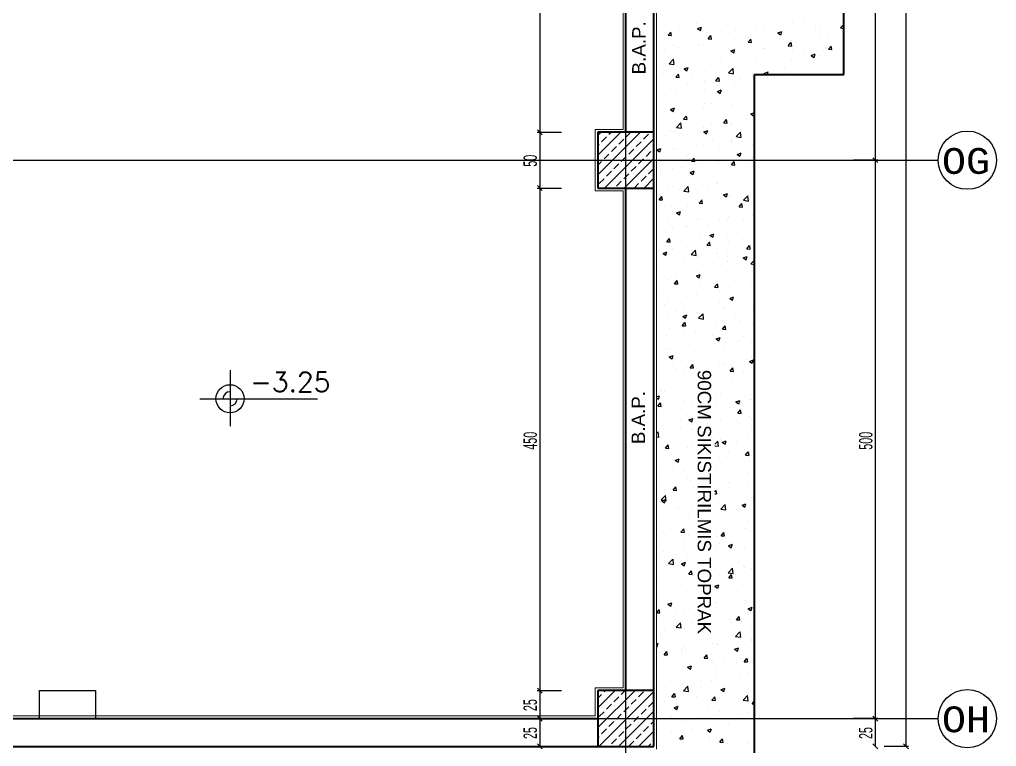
# Model space of a CAD drawing. Header units: inches. Extents: x -7543 to -822, y 102837 to 190349.
# Drawn here: x -836.2626 to -836.1751, y 102836.815 to 102836.8801 of the extents above; entities that cross this region are included whole.
import ezdxf
from ezdxf.enums import TextEntityAlignment as Align

# ---------------------------------------------------------------- set-up
doc = ezdxf.new("R2010")
doc.units = ezdxf.units.IN
doc.header["$MEASUREMENT"] = 0
doc.linetypes.add('DASHDOTX2', pattern=[2, 1, -0.5, 0, -0.5])
doc.layers.get('Defpoints').update_dxf_attribs({"lineweight": 25})
for name, color, linetype, lineweight in [('AKS', 1, 'Continuous', 25), ('ICOL', 55, 'Continuous', 25), ('KOLON', 2, 'Continuous', 40), ('SIVA', 150, 'Continuous', 15), ('TARAMA', 8, 'Continuous', 25), ('YAZI', 7, 'Continuous', 25)]:
    doc.layers.add(name, color=color, linetype=linetype, lineweight=lineweight)
doc.layers.add('DUVAR', color=7, linetype='Continuous', lineweight=35, true_color=0xfc4642)
doc.styles.add('ISIM', font='monos.ttf', dxfattribs={"width": 1.1, "height": 200})
doc.styles.add('OLCU', font='tromand.shx', dxfattribs={"width": 0.6, "height": 12})
doc.styles.add('TURKCE', font='arial.ttf')
doc.styles.add('ÖLÇÜ', font='simplex.shx')

msp = doc.modelspace()

# ---------------------------------------------------------------- linework, layer by layer
at = {"layer": 'AKS', "linetype": 'DASHDOTX2', "ltscale": 10}
for p, q in [((-836.208322, 102836.797308), (-836.208322, 102837.179379)), ((-836.333122, 102836.867493), (-836.180362, 102836.867493)), ((-836.333122, 102836.817493), (-836.180362, 102836.817493))]:
    msp.add_line(p, q, dxfattribs=at)
at = {"layer": 'AKS', "color": 0}
for centre in [(-836.177755, 102836.867493), (-836.177755, 102836.817493)]:
    msp.add_circle(centre, 0.002608, dxfattribs=at)
at = {"layer": 'Defpoints'}
for p, q in [((-836.205822, 102837.169971), (-836.205822, 102836.814993)), ((-836.208322, 102836.869993), (-836.208322, 102836.914993)), ((-836.210822, 102836.864993), (-836.210822, 102836.869993)), ((-836.210822, 102836.869993), (-836.208322, 102836.869993)), ((-836.208322, 102836.864993), (-836.210822, 102836.864993)), ((-836.208322, 102836.819993), (-836.208322, 102836.864993)), ((-836.260822, 102836.817493), (-836.260822, 102836.819993)), ((-836.260822, 102836.819993), (-836.255822, 102836.819993)), ((-836.255822, 102836.819993), (-836.255822, 102836.817493)), ((-836.210822, 102836.817493), (-836.210822, 102836.819993)), ((-836.210822, 102836.819993), (-836.208322, 102836.819993)), ((-836.315822, 102836.817493), (-836.260822, 102836.817493)), ((-836.255822, 102836.817493), (-836.210822, 102836.817493)), ((-836.205822, 102836.814993), (-836.320822, 102836.814993))]:
    msp.add_line(p, q, dxfattribs=at)
at = {"layer": 'DUVAR'}
for p, q in [((-836.188822, 102836.875165), (-836.188822, 102836.919493)), ((-836.208322, 102836.869993), (-836.208322, 102836.892493)), ((-836.205822, 102836.869993), (-836.205822, 102836.884165)), ((-836.196822, 102836.805993), (-836.196822, 102836.875165)), ((-836.196822, 102836.875165), (-836.188822, 102836.875165)), ((-836.208322, 102836.819993), (-836.208322, 102836.864993)), ((-836.205822, 102836.819993), (-836.205822, 102836.864993)), ((-836.265822, 102836.817493), (-836.210822, 102836.817493)), ((-836.265822, 102836.814993), (-836.210822, 102836.814993))]:
    msp.add_line(p, q, dxfattribs=at)
at = {"layer": 'ICOL'}
for p, q in [((-836.183243, 102836.815071), (-836.183243, 102837.169893)), ((-836.185987, 102836.867571), (-836.185987, 102836.917415)), ((-836.216027, 102836.892415), (-836.216027, 102836.870071)), ((-836.216261, 102836.869993), (-836.214077, 102836.869993)), ((-836.216261, 102836.869993), (-836.214077, 102836.869993)), ((-836.216248, 102836.870214), (-836.215806, 102836.869772)), ((-836.216248, 102836.870214), (-836.215806, 102836.869772)), ((-836.216027, 102836.869915), (-836.216027, 102836.865071)), ((-836.185766, 102836.867272), (-836.186207, 102836.867714)), ((-836.185766, 102836.867272), (-836.186207, 102836.867714)), ((-836.185753, 102836.867493), (-836.187937, 102836.867493)), ((-836.185753, 102836.867493), (-836.187937, 102836.867493)), ((-836.185987, 102836.817571), (-836.185987, 102836.867415)), ((-836.216261, 102836.864993), (-836.214077, 102836.864993)), ((-836.216261, 102836.864993), (-836.214077, 102836.864993)), ((-836.216248, 102836.865214), (-836.215806, 102836.864772)), ((-836.216248, 102836.865214), (-836.215806, 102836.864772)), ((-836.216027, 102836.864915), (-836.216027, 102836.820071)), ((-836.243765, 102836.848676), (-836.243765, 102836.843674)), ((-836.246478, 102836.846129), (-836.235945, 102836.846129)), ((-836.216261, 102836.819993), (-836.214077, 102836.819993)), ((-836.216261, 102836.819993), (-836.214077, 102836.819993)), ((-836.216248, 102836.820214), (-836.215806, 102836.819772)), ((-836.216248, 102836.820214), (-836.215806, 102836.819772)), ((-836.216027, 102836.819915), (-836.216027, 102836.817571)), ((-836.216261, 102836.817493), (-836.214077, 102836.817493)), ((-836.216261, 102836.817493), (-836.214077, 102836.817493)), ((-836.216248, 102836.817714), (-836.215806, 102836.817272)), ((-836.216248, 102836.817714), (-836.215806, 102836.817272)), ((-836.216027, 102836.817415), (-836.216027, 102836.815071)), ((-836.185753, 102836.817493), (-836.187937, 102836.817493)), ((-836.185753, 102836.817493), (-836.187937, 102836.817493)), ((-836.185766, 102836.817272), (-836.186207, 102836.817714)), ((-836.185766, 102836.817272), (-836.186207, 102836.817714)), ((-836.185987, 102836.815071), (-836.185987, 102836.817415)), ((-836.216248, 102836.815214), (-836.215806, 102836.814772)), ((-836.185766, 102836.814772), (-836.186207, 102836.815214)), ((-836.183023, 102836.814772), (-836.183464, 102836.815214)), ((-836.216261, 102836.814993), (-836.214077, 102836.814993)), ((-836.183009, 102836.814993), (-836.185193, 102836.814993))]:
    msp.add_line(p, q, dxfattribs=at)
msp.add_circle((-836.243765, 102836.846129), 0.00126, dxfattribs=at)
for start, end in [(90, 180), (270, 0)]:
    msp.add_arc((-836.243765, 102836.846129), 0.00063, start, end, dxfattribs=at)
at = {"layer": 'KOLON'}
for p, q in [((-836.205822, 102836.869993), (-836.210822, 102836.869993)), ((-836.210822, 102836.869993), (-836.210822, 102836.864993)), ((-836.205822, 102836.864993), (-836.205822, 102836.869993)), ((-836.210822, 102836.864993), (-836.205822, 102836.864993)), ((-836.205822, 102836.819993), (-836.210822, 102836.819993)), ((-836.210822, 102836.819993), (-836.210822, 102836.814993)), ((-836.205822, 102836.814993), (-836.205822, 102836.819993)), ((-836.210822, 102836.814993), (-836.205822, 102836.814993))]:
    msp.add_line(p, q, dxfattribs=at)
at = {"layer": 'SIVA'}
for p, q in [((-836.208572, 102836.870243), (-836.208572, 102836.892793)), ((-836.205572, 102836.814743), (-836.205572, 102836.883915)), ((-836.208572, 102836.870243), (-836.211072, 102836.870243)), ((-836.211072, 102836.870243), (-836.211072, 102836.864743)), ((-836.211072, 102836.864743), (-836.208572, 102836.864743)), ((-836.208572, 102836.820243), (-836.208572, 102836.864743)), ((-836.208572, 102836.820243), (-836.211072, 102836.820243)), ((-836.211072, 102836.820243), (-836.211072, 102836.817743)), ((-836.265572, 102836.817743), (-836.211072, 102836.817743))]:
    msp.add_line(p, q, dxfattribs=at)
at = {"layer": 'TARAMA'}
for p, q in [((-836.203644, 102836.880074), (-836.203644, 102836.880074)), ((-836.195038, 102836.880065), (-836.195038, 102836.880065)), ((-836.192369, 102836.879952), (-836.192369, 102836.879952)), ((-836.20466, 102836.879845), (-836.20466, 102836.879845)), ((-836.203565, 102836.87942), (-836.203565, 102836.87942)), ((-836.202313, 102836.879585), (-836.202313, 102836.879585)), ((-836.201991, 102836.879732), (-836.201991, 102836.879732)), ((-836.201902, 102836.879284), (-836.201552, 102836.879419)), ((-836.201902, 102836.879284), (-836.201653, 102836.879117)), ((-836.201647, 102836.879117), (-836.201546, 102836.879419)), ((-836.20042, 102836.879834), (-836.20042, 102836.879834)), ((-836.199322, 102836.879619), (-836.199322, 102836.879619)), ((-836.198541, 102836.879136), (-836.198541, 102836.879136)), ((-836.196653, 102836.879506), (-836.196653, 102836.879506)), ((-836.196016, 102836.879457), (-836.196016, 102836.879457)), ((-836.194716, 102836.878884), (-836.194366, 102836.879018)), ((-836.194462, 102836.878716), (-836.19436, 102836.879018)), ((-836.194279, 102836.879091), (-836.194279, 102836.879091)), ((-836.193984, 102836.879394), (-836.193984, 102836.879394)), ((-836.193419, 102836.879831), (-836.193419, 102836.879831)), ((-836.192274, 102836.879107), (-836.192274, 102836.879107)), ((-836.191363, 102836.879592), (-836.191363, 102836.879592)), ((-836.191315, 102836.879281), (-836.191315, 102836.879281)), ((-836.191022, 102836.879272), (-836.191022, 102836.879272)), ((-836.1897, 102836.87984), (-836.1897, 102836.87984)), ((-836.189129, 102836.879522), (-836.189129, 102836.879522)), ((-836.189119, 102836.879344), (-836.188822, 102836.879653)), ((-836.189119, 102836.879344), (-836.188822, 102836.879298)), ((-836.204543, 102836.878684), (-836.204302, 102836.878971)), ((-836.204543, 102836.878684), (-836.204244, 102836.878658)), ((-836.204238, 102836.878658), (-836.204296, 102836.878971)), ((-836.203705, 102836.87841), (-836.203705, 102836.87841)), ((-836.201108, 102836.878784), (-836.201108, 102836.878784)), ((-836.200957, 102836.87837), (-836.200716, 102836.878657)), ((-836.200957, 102836.87837), (-836.200658, 102836.878344)), ((-836.200652, 102836.878344), (-836.20071, 102836.878658)), ((-836.198577, 102836.878278), (-836.198577, 102836.878278)), ((-836.197371, 102836.878056), (-836.19713, 102836.878344)), ((-836.197326, 102836.878442), (-836.197326, 102836.878442)), ((-836.197195, 102836.878591), (-836.197195, 102836.878591)), ((-836.197066, 102836.87803), (-836.197124, 102836.878344)), ((-836.195432, 102836.878692), (-836.195432, 102836.878692)), ((-836.194716, 102836.878884), (-836.194468, 102836.878716)), ((-836.193479, 102836.878167), (-836.193479, 102836.878167)), ((-836.190912, 102836.878519), (-836.190912, 102836.878519)), ((-836.190165, 102836.878494), (-836.190165, 102836.878494)), ((-836.20488, 102836.877448), (-836.20488, 102836.877448)), ((-836.20404, 102836.877862), (-836.20404, 102836.877862)), ((-836.203629, 102836.877613), (-836.203629, 102836.877613)), ((-836.203027, 102836.87759), (-836.203027, 102836.87759)), ((-836.201735, 102836.877862), (-836.201735, 102836.877862)), ((-836.201371, 102836.877749), (-836.201371, 102836.877749)), ((-836.200111, 102836.87809), (-836.200111, 102836.87809)), ((-836.198917, 102836.877271), (-836.198567, 102836.877406)), ((-836.198917, 102836.877271), (-836.198669, 102836.877103)), ((-836.198702, 102836.877636), (-836.198702, 102836.877636)), ((-836.198663, 102836.877104), (-836.198562, 102836.877406)), ((-836.198602, 102836.877472), (-836.198602, 102836.877472)), ((-836.197371, 102836.878056), (-836.197072, 102836.87803)), ((-836.196076, 102836.877792), (-836.196076, 102836.877792)), ((-836.196033, 102836.877524), (-836.196033, 102836.877524)), ((-836.195997, 102836.877493), (-836.195997, 102836.877493)), ((-836.193784, 102836.877743), (-836.193543, 102836.87803)), ((-836.193784, 102836.877743), (-836.193485, 102836.877717)), ((-836.19348, 102836.877717), (-836.193537, 102836.87803)), ((-836.193364, 102836.877411), (-836.193364, 102836.877411)), ((-836.193081, 102836.877993), (-836.193081, 102836.877993)), ((-836.192338, 102836.8773), (-836.192338, 102836.8773)), ((-836.190695, 102836.877298), (-836.190695, 102836.877298)), ((-836.190444, 102836.877549), (-836.190444, 102836.877549)), ((-836.190198, 102836.877429), (-836.189957, 102836.877716)), ((-836.190198, 102836.877429), (-836.189899, 102836.877403)), ((-836.189893, 102836.877403), (-836.189951, 102836.877716)), ((-836.204464, 102836.876129), (-836.204075, 102836.876535)), ((-836.204014, 102836.876059), (-836.204069, 102836.876534)), ((-836.203766, 102836.876745), (-836.203766, 102836.876745)), ((-836.201829, 102836.876492), (-836.201829, 102836.876492)), ((-836.201169, 102836.87712), (-836.201169, 102836.87712)), ((-836.198913, 102836.876992), (-836.198913, 102836.876992)), ((-836.198641, 102836.87647), (-836.198641, 102836.87647)), ((-836.196747, 102836.87672), (-836.196747, 102836.87672)), ((-836.193589, 102836.877135), (-836.193589, 102836.877135)), ((-836.19354, 102836.876503), (-836.19354, 102836.876503)), ((-836.191732, 102836.876871), (-836.191382, 102836.877005)), ((-836.191732, 102836.876871), (-836.191483, 102836.876703)), ((-836.191477, 102836.876703), (-836.191376, 102836.877005)), ((-836.190973, 102836.876855), (-836.190973, 102836.876855)), ((-836.204944, 102836.875641), (-836.204944, 102836.875641)), ((-836.204745, 102836.875991), (-836.204745, 102836.875991)), ((-836.204464, 102836.876129), (-836.20402, 102836.87606)), ((-836.203119, 102836.875659), (-836.202768, 102836.875793)), ((-836.203119, 102836.875659), (-836.20287, 102836.875491)), ((-836.20305, 102836.87589), (-836.20305, 102836.87589)), ((-836.202864, 102836.875491), (-836.202763, 102836.875793)), ((-836.199893, 102836.876306), (-836.199893, 102836.876306)), ((-836.199128, 102836.875301), (-836.198739, 102836.875707)), ((-836.198678, 102836.875231), (-836.198733, 102836.875706)), ((-836.198663, 102836.875808), (-836.198663, 102836.875808)), ((-836.196137, 102836.876128), (-836.196137, 102836.876128)), ((-836.194087, 102836.875743), (-836.194087, 102836.875743)), ((-836.191759, 102836.875577), (-836.191759, 102836.875577)), ((-836.191172, 102836.876244), (-836.191172, 102836.876244)), ((-836.205014, 102836.875307), (-836.205014, 102836.875307)), ((-836.20396, 102836.874635), (-836.20396, 102836.874635)), ((-836.203849, 102836.874923), (-836.203608, 102836.87521)), ((-836.203849, 102836.874923), (-836.203551, 102836.874897)), ((-836.203827, 102836.875081), (-836.203827, 102836.875081)), ((-836.203545, 102836.874897), (-836.203603, 102836.87521)), ((-836.202345, 102836.875194), (-836.202345, 102836.875194)), ((-836.20123, 102836.875455), (-836.20123, 102836.875455)), ((-836.200263, 102836.874609), (-836.200022, 102836.874897)), ((-836.200263, 102836.874609), (-836.199964, 102836.874583)), ((-836.199958, 102836.874583), (-836.200016, 102836.874897)), ((-836.199919, 102836.874742), (-836.199919, 102836.874742)), ((-836.199676, 102836.875082), (-836.199676, 102836.875082)), ((-836.199128, 102836.875301), (-836.198684, 102836.875232)), ((-836.198063, 102836.874748), (-836.198063, 102836.874748)), ((-836.197007, 102836.874969), (-836.197007, 102836.874969)), ((-836.197003, 102836.875243), (-836.197003, 102836.875243)), ((-836.195933, 102836.875258), (-836.195583, 102836.875392)), ((-836.195933, 102836.875258), (-836.195795, 102836.875165)), ((-836.195653, 102836.875165), (-836.195577, 102836.875393)), ((-836.193653, 102836.875328), (-836.193653, 102836.875328)), ((-836.191034, 102836.87519), (-836.191034, 102836.87519)), ((-836.204366, 102836.873918), (-836.204366, 102836.873918)), ((-836.202835, 102836.874241), (-836.202835, 102836.874241)), ((-836.201291, 102836.874523), (-836.201291, 102836.874523)), ((-836.201291, 102836.873791), (-836.201291, 102836.873791)), ((-836.201208, 102836.874334), (-836.201208, 102836.874334)), ((-836.200134, 102836.873645), (-836.199784, 102836.87378)), ((-836.199956, 102836.874498), (-836.199956, 102836.874498)), ((-836.199879, 102836.873478), (-836.199778, 102836.87378)), ((-836.198723, 102836.874143), (-836.198723, 102836.874143)), ((-836.198622, 102836.87441), (-836.198622, 102836.87441)), ((-836.203888, 102836.873416), (-836.203888, 102836.873416)), ((-836.200134, 102836.873645), (-836.199885, 102836.873478)), ((-836.204335, 102836.872033), (-836.203985, 102836.872167)), ((-836.204335, 102836.872033), (-836.204086, 102836.871865)), ((-836.204081, 102836.871865), (-836.203979, 102836.872167)), ((-836.20334, 102836.872653), (-836.20334, 102836.872653)), ((-836.202523, 102836.872361), (-836.202523, 102836.872361)), ((-836.201351, 102836.872127), (-836.201351, 102836.872127)), ((-836.201272, 102836.872526), (-836.201272, 102836.872526)), ((-836.200671, 102836.87254), (-836.200671, 102836.87254)), ((-836.199378, 102836.872776), (-836.199378, 102836.872776)), ((-836.198784, 102836.872479), (-836.198784, 102836.872479)), ((-836.198001, 102836.872427), (-836.198001, 102836.872427)), ((-836.19721, 102836.872259), (-836.19721, 102836.872259)), ((-836.203948, 102836.871752), (-836.203948, 102836.871752)), ((-836.203156, 102836.871162), (-836.202915, 102836.871449)), ((-836.203156, 102836.871162), (-836.202857, 102836.871136)), ((-836.203042, 102836.871258), (-836.203042, 102836.871258)), ((-836.202851, 102836.871136), (-836.202909, 102836.871449)), ((-836.200126, 102836.871759), (-836.200126, 102836.871759)), ((-836.199569, 102836.870848), (-836.199328, 102836.871136)), ((-836.199265, 102836.870822), (-836.199322, 102836.871136)), ((-836.197536, 102836.871219), (-836.197536, 102836.871219)), ((-836.197149, 102836.871632), (-836.196822, 102836.871758)), ((-836.197149, 102836.871632), (-836.196901, 102836.871465)), ((-836.196895, 102836.871465), (-836.196822, 102836.871683)), ((-836.203839, 102836.870389), (-836.203839, 102836.870389)), ((-836.203802, 102836.87043), (-836.203412, 102836.870836)), ((-836.203802, 102836.87043), (-836.203357, 102836.870361)), ((-836.203351, 102836.870361), (-836.203406, 102836.870835)), ((-836.202587, 102836.870554), (-836.202587, 102836.870554)), ((-836.201412, 102836.870462), (-836.201412, 102836.870462)), ((-836.200693, 102836.870803), (-836.200693, 102836.870803)), ((-836.199569, 102836.870848), (-836.19927, 102836.870822)), ((-836.198928, 102836.870661), (-836.198928, 102836.870661)), ((-836.198845, 102836.870814), (-836.198845, 102836.870814)), ((-836.210822, 102836.869711), (-836.210539, 102836.869993)), ((-836.210822, 102836.867943), (-836.208772, 102836.869993)), ((-836.210822, 102836.866175), (-836.207004, 102836.869993)), ((-836.2105, 102836.869149), (-836.210058, 102836.869591)), ((-836.210236, 102836.864993), (-836.205822, 102836.869407)), ((-836.209837, 102836.869812), (-836.209656, 102836.869993)), ((-836.208953, 102836.868928), (-836.208511, 102836.86937)), ((-836.20829, 102836.869591), (-836.207888, 102836.869993)), ((-836.206743, 102836.86937), (-836.206301, 102836.869812)), ((-836.20476, 102836.86966), (-836.20476, 102836.86966)), ((-836.204313, 102836.870098), (-836.204313, 102836.870098)), ((-836.204009, 102836.870087), (-836.204009, 102836.870087)), ((-836.203259, 102836.869426), (-836.203259, 102836.869426)), ((-836.201844, 102836.87016), (-836.201844, 102836.87016)), ((-836.201644, 102836.869985), (-836.201644, 102836.869985)), ((-836.201351, 102836.87002), (-836.201, 102836.870154)), ((-836.201351, 102836.87002), (-836.201102, 102836.869852)), ((-836.201096, 102836.869852), (-836.200995, 102836.870154)), ((-836.198975, 102836.869872), (-836.198975, 102836.869872)), ((-836.198465, 102836.869603), (-836.198076, 102836.870009)), ((-836.198465, 102836.869603), (-836.198021, 102836.869534)), ((-836.198015, 102836.869533), (-836.19807, 102836.870008)), ((-836.197599, 102836.869412), (-836.197599, 102836.869412)), ((-836.210822, 102836.868827), (-836.210721, 102836.868928)), ((-836.209616, 102836.868265), (-836.209174, 102836.868707)), ((-836.208069, 102836.868044), (-836.207627, 102836.868486)), ((-836.207406, 102836.868707), (-836.206964, 102836.869149)), ((-836.205859, 102836.868486), (-836.205822, 102836.868523)), ((-836.205552, 102836.868407), (-836.205202, 102836.868541)), ((-836.205297, 102836.868239), (-836.205196, 102836.868542)), ((-836.203902, 102836.868582), (-836.203902, 102836.868582)), ((-836.202009, 102836.868831), (-836.202009, 102836.868831)), ((-836.201473, 102836.868798), (-836.201473, 102836.868798)), ((-836.20059, 102836.869313), (-836.20059, 102836.869313)), ((-836.198906, 102836.86915), (-836.198906, 102836.86915)), ((-836.198851, 102836.869247), (-836.198851, 102836.869247)), ((-836.197921, 102836.869201), (-836.197921, 102836.869201)), ((-836.197018, 102836.868911), (-836.197018, 102836.868911)), ((-836.210279, 102836.867602), (-836.209837, 102836.868044)), ((-836.208732, 102836.867381), (-836.20829, 102836.867823)), ((-836.208468, 102836.864993), (-836.205822, 102836.86764)), ((-836.206522, 102836.867823), (-836.20608, 102836.868265)), ((-836.205552, 102836.868407), (-836.205303, 102836.868239)), ((-836.205154, 102836.868417), (-836.205154, 102836.868417)), ((-836.20407, 102836.868423), (-836.20407, 102836.868423)), ((-836.20285, 102836.86791), (-836.20285, 102836.86791)), ((-836.202385, 102836.867493), (-836.202221, 102836.867688)), ((-836.202179, 102836.867493), (-836.202215, 102836.867688)), ((-836.199934, 102836.868411), (-836.199934, 102836.868411)), ((-836.198366, 102836.868007), (-836.198016, 102836.868141)), ((-836.198366, 102836.868007), (-836.198117, 102836.867839)), ((-836.198112, 102836.867839), (-836.19801, 102836.868141)), ((-836.197021, 102836.867689), (-836.197021, 102836.867689)), ((-836.210822, 102836.867059), (-836.2105, 102836.867381)), ((-836.209395, 102836.866718), (-836.208953, 102836.86716)), ((-836.207848, 102836.866497), (-836.207406, 102836.866939)), ((-836.207185, 102836.86716), (-836.206743, 102836.867602)), ((-836.205308, 102836.867556), (-836.205308, 102836.867556)), ((-836.204131, 102836.866758), (-836.204131, 102836.866758)), ((-836.203324, 102836.866859), (-836.203324, 102836.866859)), ((-836.202639, 102836.867443), (-836.202639, 102836.867443)), ((-836.202462, 102836.867401), (-836.202385, 102836.867493)), ((-836.202462, 102836.867401), (-836.202163, 102836.867375)), ((-836.202157, 102836.867375), (-836.202179, 102836.867493)), ((-836.201534, 102836.867133), (-836.201534, 102836.867133)), ((-836.200166, 102836.867275), (-836.200166, 102836.867275)), ((-836.19997, 102836.867331), (-836.19997, 102836.867331)), ((-836.198967, 102836.867485), (-836.198967, 102836.867485)), ((-836.198915, 102836.86744), (-836.198915, 102836.86744)), ((-836.198876, 102836.867087), (-836.198635, 102836.867375)), ((-836.198876, 102836.867087), (-836.198577, 102836.867061)), ((-836.198571, 102836.867061), (-836.198629, 102836.867375)), ((-836.197301, 102836.867218), (-836.197301, 102836.867218)), ((-836.210058, 102836.866055), (-836.209616, 102836.866497)), ((-836.208511, 102836.865834), (-836.208069, 102836.866276)), ((-836.206964, 102836.865613), (-836.206522, 102836.866055)), ((-836.206701, 102836.864993), (-836.205822, 102836.865872)), ((-836.206301, 102836.866276), (-836.205859, 102836.866718)), ((-836.205218, 102836.86661), (-836.205218, 102836.86661)), ((-836.202567, 102836.866394), (-836.202217, 102836.866528)), ((-836.202567, 102836.866394), (-836.202318, 102836.866226)), ((-836.202313, 102836.866226), (-836.202211, 102836.866528)), ((-836.197225, 102836.865928), (-836.197225, 102836.865928)), ((-836.210721, 102836.865392), (-836.210279, 102836.865834)), ((-836.209174, 102836.865171), (-836.208732, 102836.865613)), ((-836.207584, 102836.864993), (-836.207185, 102836.865392)), ((-836.204192, 102836.865094), (-836.204192, 102836.865094)), ((-836.203139, 102836.864732), (-836.202749, 102836.865138)), ((-836.202688, 102836.864662), (-836.202743, 102836.865137)), ((-836.201595, 102836.865469), (-836.201595, 102836.865469)), ((-836.201482, 102836.865303), (-836.201482, 102836.865303)), ((-836.20023, 102836.865468), (-836.20023, 102836.865468)), ((-836.20014, 102836.865427), (-836.20014, 102836.865427)), ((-836.199027, 102836.865821), (-836.199027, 102836.865821)), ((-836.198336, 102836.865717), (-836.198336, 102836.865717)), ((-836.205354, 102836.863954), (-836.205113, 102836.864241)), ((-836.205228, 102836.86433), (-836.205228, 102836.86433)), ((-836.20505, 102836.863928), (-836.205108, 102836.864241)), ((-836.204639, 102836.864887), (-836.204639, 102836.864887)), ((-836.203613, 102836.864888), (-836.203613, 102836.864888)), ((-836.203139, 102836.864732), (-836.202694, 102836.864663)), ((-836.203056, 102836.864927), (-836.203056, 102836.864927)), ((-836.202558, 102836.864217), (-836.202558, 102836.864217)), ((-836.200944, 102836.864776), (-836.200944, 102836.864776)), ((-836.199583, 102836.864381), (-836.199233, 102836.864515)), ((-836.199583, 102836.864381), (-836.199334, 102836.864213)), ((-836.199328, 102836.864213), (-836.199227, 102836.864515)), ((-836.199088, 102836.864156), (-836.199088, 102836.864156)), ((-836.198942, 102836.864329), (-836.198942, 102836.864329)), ((-836.198274, 102836.864663), (-836.198274, 102836.864663)), ((-836.197802, 102836.863905), (-836.197413, 102836.864311)), ((-836.197352, 102836.863835), (-836.197407, 102836.86431)), ((-836.205354, 102836.863954), (-836.205056, 102836.863928)), ((-836.204774, 102836.863328), (-836.204774, 102836.863328)), ((-836.204252, 102836.863429), (-836.204252, 102836.863429)), ((-836.202797, 102836.863331), (-836.202797, 102836.863331)), ((-836.201858, 102836.863829), (-836.201858, 102836.863829)), ((-836.201768, 102836.86364), (-836.201527, 102836.863927)), ((-836.201768, 102836.86364), (-836.201469, 102836.863614)), ((-836.201655, 102836.863804), (-836.201655, 102836.863804)), ((-836.201545, 102836.863496), (-836.201545, 102836.863496)), ((-836.201463, 102836.863614), (-836.201521, 102836.863928)), ((-836.199889, 102836.864104), (-836.199889, 102836.864104)), ((-836.199652, 102836.863745), (-836.199652, 102836.863745)), ((-836.198182, 102836.863326), (-836.197941, 102836.863614)), ((-836.198182, 102836.863326), (-836.197883, 102836.8633)), ((-836.197877, 102836.8633), (-836.197935, 102836.863614)), ((-836.197802, 102836.863905), (-836.197358, 102836.863836)), ((-836.19722, 102836.863991), (-836.19722, 102836.863991)), ((-836.203784, 102836.862768), (-836.203434, 102836.862903)), ((-836.203784, 102836.862768), (-836.203535, 102836.8626)), ((-836.203529, 102836.862601), (-836.203428, 102836.862903)), ((-836.199149, 102836.862492), (-836.199149, 102836.862492)), ((-836.197033, 102836.86258), (-836.197033, 102836.86258)), ((-836.204607, 102836.862347), (-836.204607, 102836.862347)), ((-836.204313, 102836.861765), (-836.204313, 102836.861765)), ((-836.202865, 102836.861579), (-836.202865, 102836.861579)), ((-836.202861, 102836.861524), (-836.202861, 102836.861524)), ((-836.201938, 102836.862234), (-836.201938, 102836.862234)), ((-836.201716, 102836.86214), (-836.201716, 102836.86214)), ((-836.200967, 102836.861773), (-836.200967, 102836.861773)), ((-836.199949, 102836.862079), (-836.199949, 102836.862079)), ((-836.199269, 102836.862121), (-836.199269, 102836.862121)), ((-836.197809, 102836.862189), (-836.197809, 102836.862189)), ((-836.204112, 102836.861359), (-836.204112, 102836.861359)), ((-836.200799, 102836.860755), (-836.200449, 102836.860889)), ((-836.200799, 102836.860755), (-836.20055, 102836.860587)), ((-836.200545, 102836.860587), (-836.200443, 102836.86089)), ((-836.19921, 102836.860827), (-836.19921, 102836.860827)), ((-836.204661, 102836.860193), (-836.20442, 102836.86048)), ((-836.204661, 102836.860193), (-836.204362, 102836.860167)), ((-836.204356, 102836.860167), (-836.204414, 102836.86048)), ((-836.204374, 102836.8601), (-836.204374, 102836.8601)), ((-836.202282, 102836.859801), (-836.202282, 102836.859801)), ((-836.201777, 102836.860475), (-836.201777, 102836.860475)), ((-836.201074, 102836.859879), (-836.200833, 102836.860166)), ((-836.201074, 102836.859879), (-836.200776, 102836.859853)), ((-836.20077, 102836.859853), (-836.200828, 102836.860167)), ((-836.199125, 102836.860217), (-836.199125, 102836.860217)), ((-836.197873, 102836.860381), (-836.197873, 102836.860381)), ((-836.197488, 102836.859565), (-836.197247, 102836.859853)), ((-836.197183, 102836.859539), (-836.197241, 102836.859853)), ((-836.205428, 102836.859387), (-836.205428, 102836.859387)), ((-836.205, 102836.859142), (-836.20465, 102836.859277)), ((-836.205, 102836.859142), (-836.204752, 102836.858975)), ((-836.204746, 102836.858975), (-836.204644, 102836.859277)), ((-836.204527, 102836.85912), (-836.204527, 102836.85912)), ((-836.204176, 102836.859552), (-836.204176, 102836.859552)), ((-836.202912, 102836.859679), (-836.202912, 102836.859679)), ((-836.202476, 102836.859034), (-836.202086, 102836.85944)), ((-836.202476, 102836.859034), (-836.202031, 102836.858965)), ((-836.202025, 102836.858964), (-836.20208, 102836.859439)), ((-836.201858, 102836.859008), (-836.201858, 102836.859008)), ((-836.200243, 102836.859566), (-836.200243, 102836.859566)), ((-836.200155, 102836.859096), (-836.200155, 102836.859096)), ((-836.199271, 102836.859163), (-836.199271, 102836.859163)), ((-836.199189, 102836.858895), (-836.199189, 102836.858895)), ((-836.197815, 102836.858742), (-836.197465, 102836.858876)), ((-836.197574, 102836.859454), (-836.197574, 102836.859454)), ((-836.19756, 102836.858574), (-836.197459, 102836.858877)), ((-836.197488, 102836.859565), (-836.197189, 102836.859539)), ((-836.197239, 102836.859596), (-836.197239, 102836.859596)), ((-836.204435, 102836.858436), (-836.204435, 102836.858436)), ((-836.203071, 102836.858595), (-836.203071, 102836.858595)), ((-836.201838, 102836.858811), (-836.201838, 102836.858811)), ((-836.20044, 102836.858245), (-836.20044, 102836.858245)), ((-836.199188, 102836.858409), (-836.199188, 102836.858409)), ((-836.198957, 102836.857998), (-836.198957, 102836.857998)), ((-836.197815, 102836.858742), (-836.197566, 102836.858574)), ((-836.197295, 102836.858659), (-836.197295, 102836.858659)), ((-836.19714, 102836.858206), (-836.196822, 102836.858538)), ((-836.19714, 102836.858206), (-836.196822, 102836.858157)), ((-836.205491, 102836.85758), (-836.205491, 102836.85758)), ((-836.203907, 102836.857138), (-836.203907, 102836.857138)), ((-836.203598, 102836.857829), (-836.203598, 102836.857829)), ((-836.202016, 102836.857129), (-836.201666, 102836.857264)), ((-836.202016, 102836.857129), (-836.201767, 102836.856962)), ((-836.201899, 102836.857146), (-836.201899, 102836.857146)), ((-836.201873, 102836.857497), (-836.201873, 102836.857497)), ((-836.201761, 102836.856962), (-836.20166, 102836.857264)), ((-836.199331, 102836.857498), (-836.199331, 102836.857498)), ((-836.204789, 102836.856997), (-836.204789, 102836.856997)), ((-836.204496, 102836.856771), (-836.204496, 102836.856771)), ((-836.203967, 102836.856432), (-836.203726, 102836.856719)), ((-836.203967, 102836.856432), (-836.203668, 102836.856406)), ((-836.203662, 102836.856406), (-836.20372, 102836.856719)), ((-836.201755, 102836.856273), (-836.201755, 102836.856273)), ((-836.201238, 102836.857025), (-836.201238, 102836.857025)), ((-836.200504, 102836.856437), (-836.200504, 102836.856437)), ((-836.200381, 102836.856118), (-836.20014, 102836.856405)), ((-836.200076, 102836.856092), (-836.200134, 102836.856406)), ((-836.19861, 102836.856687), (-836.19861, 102836.856687)), ((-836.198569, 102836.856912), (-836.198569, 102836.856912)), ((-836.197048, 102836.856248), (-836.197048, 102836.856248)), ((-836.204913, 102836.855857), (-836.204913, 102836.855857)), ((-836.201959, 102836.855482), (-836.201959, 102836.855482)), ((-836.200381, 102836.856118), (-836.200082, 102836.856092)), ((-836.199964, 102836.855748), (-836.199964, 102836.855748)), ((-836.199392, 102836.855834), (-836.199392, 102836.855834)), ((-836.196867, 102836.856154), (-836.196867, 102836.856154)), ((-836.20488, 102836.854583), (-836.20488, 102836.854583)), ((-836.204556, 102836.855107), (-836.204556, 102836.855107)), ((-836.202879, 102836.855247), (-836.202879, 102836.855247)), ((-836.199925, 102836.854715), (-836.199925, 102836.854715)), ((-836.199031, 102836.855116), (-836.198681, 102836.855251)), ((-836.199031, 102836.855116), (-836.198783, 102836.854948)), ((-836.198777, 102836.854949), (-836.198675, 102836.855251)), ((-836.196928, 102836.85449), (-836.196928, 102836.85449)), ((-836.203826, 102836.853911), (-836.203826, 102836.853911)), ((-836.203232, 102836.853504), (-836.202882, 102836.853638)), ((-836.203071, 102836.854301), (-836.203071, 102836.854301)), ((-836.202978, 102836.853336), (-836.202876, 102836.853638)), ((-836.202211, 102836.85447), (-836.202211, 102836.85447)), ((-836.20202, 102836.853817), (-836.20202, 102836.853817)), ((-836.201819, 102836.854465), (-836.201819, 102836.854465)), ((-836.201813, 102836.853336), (-836.201423, 102836.853742)), ((-836.201362, 102836.853266), (-836.201417, 102836.853741)), ((-836.201157, 102836.853798), (-836.201157, 102836.853798)), ((-836.199542, 102836.854357), (-836.199542, 102836.854357)), ((-836.199453, 102836.854169), (-836.199453, 102836.854169)), ((-836.198488, 102836.853685), (-836.198488, 102836.853685)), ((-836.196873, 102836.854244), (-836.196873, 102836.854244)), ((-836.204617, 102836.853443), (-836.204617, 102836.853443)), ((-836.203273, 102836.852671), (-836.203032, 102836.852958)), ((-836.203232, 102836.853504), (-836.202984, 102836.853336)), ((-836.202969, 102836.852645), (-836.203026, 102836.852958)), ((-836.201813, 102836.853336), (-836.201368, 102836.853267)), ((-836.201241, 102836.852743), (-836.201241, 102836.852743)), ((-836.20017, 102836.852764), (-836.20017, 102836.852764)), ((-836.198083, 102836.853158), (-836.198083, 102836.853158)), ((-836.197254, 102836.853265), (-836.197254, 102836.853265)), ((-836.196988, 102836.852825), (-836.196988, 102836.852825)), ((-836.196831, 102836.853323), (-836.196831, 102836.853323)), ((-836.204386, 102836.852328), (-836.204386, 102836.852328)), ((-836.203273, 102836.852671), (-836.202974, 102836.852645)), ((-836.203206, 102836.851928), (-836.203206, 102836.851928)), ((-836.203134, 102836.852493), (-836.203134, 102836.852493)), ((-836.203086, 102836.852264), (-836.203086, 102836.852264)), ((-836.202081, 102836.852153), (-836.202081, 102836.852153)), ((-836.199687, 102836.852357), (-836.199446, 102836.852645)), ((-836.199687, 102836.852357), (-836.199388, 102836.852331)), ((-836.199514, 102836.852505), (-836.199514, 102836.852505)), ((-836.199382, 102836.852331), (-836.19944, 102836.852645)), ((-836.204678, 102836.851778), (-836.204678, 102836.851778)), ((-836.201888, 102836.851166), (-836.201888, 102836.851166)), ((-836.200537, 102836.851816), (-836.200537, 102836.851816)), ((-836.200248, 102836.85149), (-836.199898, 102836.851625)), ((-836.200248, 102836.85149), (-836.199999, 102836.851323)), ((-836.199993, 102836.851323), (-836.199892, 102836.851625)), ((-836.199398, 102836.851186), (-836.199398, 102836.851186)), ((-836.198972, 102836.851666), (-836.198972, 102836.851666)), ((-836.198146, 102836.851351), (-836.198146, 102836.851351)), ((-836.197868, 102836.851703), (-836.197868, 102836.851703)), ((-836.197049, 102836.851161), (-836.197049, 102836.851161)), ((-836.204804, 102836.850665), (-836.204804, 102836.850665)), ((-836.204739, 102836.850114), (-836.204739, 102836.850114)), ((-836.20445, 102836.850521), (-836.20445, 102836.850521)), ((-836.202556, 102836.85077), (-836.202556, 102836.85077)), ((-836.202142, 102836.850488), (-836.202142, 102836.850488)), ((-836.199575, 102836.850841), (-836.199575, 102836.850841)), ((-836.204449, 102836.849878), (-836.204099, 102836.850012)), ((-836.204449, 102836.849878), (-836.2042, 102836.84971)), ((-836.204194, 102836.84971), (-836.204093, 102836.850012)), ((-836.20418, 102836.849373), (-836.20418, 102836.849373)), ((-836.201511, 102836.849261), (-836.201511, 102836.849261)), ((-836.199978, 102836.849416), (-836.199978, 102836.849416)), ((-836.199462, 102836.849379), (-836.199462, 102836.849379)), ((-836.197568, 102836.849628), (-836.197568, 102836.849628)), ((-836.197263, 102836.849477), (-836.196913, 102836.849612)), ((-836.197263, 102836.849477), (-836.197015, 102836.84931)), ((-836.19711, 102836.849496), (-836.19711, 102836.849496)), ((-836.197062, 102836.849917), (-836.197062, 102836.849917)), ((-836.197009, 102836.84931), (-836.196907, 102836.849612)), ((-836.2048, 102836.848449), (-836.2048, 102836.848449)), ((-836.203871, 102836.848798), (-836.203871, 102836.848798)), ((-836.203125, 102836.848702), (-836.203125, 102836.848702)), ((-836.202894, 102836.848916), (-836.202894, 102836.848916)), ((-836.202579, 102836.84891), (-836.202338, 102836.849197)), ((-836.202579, 102836.84891), (-836.202281, 102836.848884)), ((-836.202275, 102836.848884), (-836.202333, 102836.849197)), ((-836.200713, 102836.849214), (-836.200713, 102836.849214)), ((-836.199635, 102836.849176), (-836.199635, 102836.849176)), ((-836.198993, 102836.848596), (-836.198752, 102836.848884)), ((-836.198993, 102836.848596), (-836.198694, 102836.84857)), ((-836.198841, 102836.849148), (-836.198841, 102836.849148)), ((-836.198688, 102836.84857), (-836.198746, 102836.848884)), ((-836.197787, 102836.848476), (-836.197787, 102836.848476)), ((-836.199696, 102836.847512), (-836.199696, 102836.847512)), ((-836.198883, 102836.847656), (-836.198883, 102836.847656)), ((-836.197171, 102836.847832), (-836.197171, 102836.847832)), ((-836.205187, 102836.846826), (-836.205187, 102836.846826)), ((-836.205174, 102836.846832), (-836.205174, 102836.846832)), ((-836.20486, 102836.846785), (-836.20486, 102836.846785)), ((-836.202505, 102836.846719), (-836.202505, 102836.846719)), ((-836.202263, 102836.84716), (-836.202263, 102836.84716)), ((-836.197269, 102836.846933), (-836.197269, 102836.846933)), ((-836.205572, 102836.846288), (-836.205315, 102836.846386)), ((-836.205572, 102836.846189), (-836.205417, 102836.846084)), ((-836.205472, 102836.845463), (-836.205231, 102836.84575)), ((-836.205411, 102836.846084), (-836.20531, 102836.846387)), ((-836.205167, 102836.845437), (-836.205225, 102836.84575)), ((-836.203101, 102836.845932), (-836.203101, 102836.845932)), ((-836.200185, 102836.846433), (-836.200185, 102836.846433)), ((-836.199836, 102836.846606), (-836.199836, 102836.846606)), ((-836.199757, 102836.845847), (-836.199757, 102836.845847)), ((-836.19848, 102836.845852), (-836.19813, 102836.845986)), ((-836.19848, 102836.845852), (-836.198231, 102836.845684)), ((-836.198225, 102836.845684), (-836.198124, 102836.845986)), ((-836.197232, 102836.846167), (-836.197232, 102836.846167)), ((-836.197167, 102836.846493), (-836.197167, 102836.846493)), ((-836.197041, 102836.8461), (-836.197041, 102836.8461)), ((-836.205472, 102836.845463), (-836.205173, 102836.845437)), ((-836.204921, 102836.84512), (-836.204921, 102836.84512)), ((-836.203344, 102836.84527), (-836.203344, 102836.84527)), ((-836.202324, 102836.845495), (-836.202324, 102836.845495)), ((-836.200199, 102836.845684), (-836.200199, 102836.845684)), ((-836.198987, 102836.845335), (-836.198987, 102836.845335)), ((-836.198299, 102836.844835), (-836.198058, 102836.845123)), ((-836.197995, 102836.844809), (-836.198053, 102836.845123)), ((-836.204819, 102836.844334), (-836.204819, 102836.844334)), ((-836.203479, 102836.844164), (-836.203479, 102836.844164)), ((-836.202681, 102836.844239), (-836.202331, 102836.844373)), ((-836.202681, 102836.844239), (-836.202432, 102836.844071)), ((-836.202426, 102836.844071), (-836.202325, 102836.844374)), ((-836.199818, 102836.844183), (-836.199818, 102836.844183)), ((-836.198356, 102836.844128), (-836.198356, 102836.844128)), ((-836.198299, 102836.844835), (-836.198, 102836.844809)), ((-836.197292, 102836.844503), (-836.197292, 102836.844503)), ((-836.197105, 102836.844293), (-836.197105, 102836.844293)), ((-836.205572, 102836.843029), (-836.205434, 102836.843173)), ((-836.205373, 102836.842697), (-836.205428, 102836.843172)), ((-836.205094, 102836.843605), (-836.205094, 102836.843605)), ((-836.204982, 102836.843456), (-836.204982, 102836.843456)), ((-836.20466, 102836.843298), (-836.20466, 102836.843298)), ((-836.203408, 102836.843463), (-836.203408, 102836.843463)), ((-836.202425, 102836.843492), (-836.202425, 102836.843492)), ((-836.202385, 102836.843831), (-836.202385, 102836.843831)), ((-836.199756, 102836.84338), (-836.199756, 102836.84338)), ((-836.198141, 102836.843939), (-836.198141, 102836.843939)), ((-836.197087, 102836.843267), (-836.197087, 102836.843267)), ((-836.197077, 102836.843585), (-836.197077, 102836.843585)), ((-836.205572, 102836.842728), (-836.205379, 102836.842698)), ((-836.202909, 102836.842584), (-836.202909, 102836.842584)), ((-836.200365, 102836.842067), (-836.200098, 102836.842345)), ((-836.200036, 102836.84187), (-836.200092, 102836.842345)), ((-836.199993, 102836.843085), (-836.199993, 102836.843085)), ((-836.199879, 102836.842518), (-836.199879, 102836.842518)), ((-836.199696, 102836.842226), (-836.199346, 102836.84236)), ((-836.199442, 102836.842058), (-836.199341, 102836.84236)), ((-836.19842, 102836.842321), (-836.19842, 102836.842321)), ((-836.197353, 102836.842838), (-836.197353, 102836.842838)), ((-836.205043, 102836.841791), (-836.205043, 102836.841791)), ((-836.204778, 102836.841702), (-836.204537, 102836.841989)), ((-836.204778, 102836.841702), (-836.204479, 102836.841676)), ((-836.204723, 102836.841491), (-836.204723, 102836.841491)), ((-836.204474, 102836.841676), (-836.204531, 102836.841989)), ((-836.204474, 102836.841623), (-836.204474, 102836.841623)), ((-836.20283, 102836.84174), (-836.20283, 102836.84174)), ((-836.202446, 102836.842166), (-836.202446, 102836.842166)), ((-836.200365, 102836.841921), (-836.200042, 102836.841871)), ((-836.199696, 102836.842226), (-836.199448, 102836.842058)), ((-836.199672, 102836.842156), (-836.199672, 102836.842156)), ((-836.199136, 102836.841397), (-836.199136, 102836.841397)), ((-836.203898, 102836.840613), (-836.203547, 102836.840748)), ((-836.203898, 102836.840613), (-836.203649, 102836.840445)), ((-836.203643, 102836.840446), (-836.203542, 102836.840748)), ((-836.202507, 102836.840502), (-836.202507, 102836.840502)), ((-836.199939, 102836.840854), (-836.199939, 102836.840854)), ((-836.197842, 102836.840598), (-836.197842, 102836.840598)), ((-836.197606, 102836.841074), (-836.197365, 102836.841362)), ((-836.197606, 102836.841074), (-836.197307, 102836.841048)), ((-836.197414, 102836.841174), (-836.197414, 102836.841174)), ((-836.197301, 102836.841048), (-836.197359, 102836.841362)), ((-836.197284, 102836.840602), (-836.197284, 102836.840602)), ((-836.205104, 102836.840127), (-836.205104, 102836.840127)), ((-836.204145, 102836.839768), (-836.204145, 102836.839768)), ((-836.200199, 102836.840101), (-836.200199, 102836.840101)), ((-836.199735, 102836.840348), (-836.199735, 102836.840348)), ((-836.205447, 102836.839068), (-836.205447, 102836.839068)), ((-836.203115, 102836.839601), (-836.203115, 102836.839601)), ((-836.202778, 102836.838955), (-836.202778, 102836.838955)), ((-836.202567, 102836.838837), (-836.202567, 102836.838837)), ((-836.200109, 102836.838842), (-836.200109, 102836.838842)), ((-836.2, 102836.839189), (-836.2, 102836.839189)), ((-836.199001, 102836.839004), (-836.199001, 102836.839004)), ((-836.197475, 102836.839509), (-836.197475, 102836.839509)), ((-836.205164, 102836.838462), (-836.205164, 102836.838462)), ((-836.204833, 102836.838002), (-836.204833, 102836.838002)), ((-836.204393, 102836.838396), (-836.204393, 102836.838396)), ((-836.204084, 102836.837941), (-836.203843, 102836.838228)), ((-836.204084, 102836.837941), (-836.203786, 102836.837915)), ((-836.20378, 102836.837915), (-836.203838, 102836.838228)), ((-836.202302, 102836.838212), (-836.202302, 102836.838212)), ((-836.200365, 102836.837786), (-836.200257, 102836.837914)), ((-836.200193, 102836.837601), (-836.200251, 102836.837915)), ((-836.199157, 102836.838626), (-836.199157, 102836.838626)), ((-836.199055, 102836.83817), (-836.199055, 102836.83817)), ((-836.19744, 102836.838729), (-836.19744, 102836.838729)), ((-836.20546, 102836.837796), (-836.20546, 102836.837796)), ((-836.20516, 102836.837069), (-836.204771, 102836.837475)), ((-836.20516, 102836.837069), (-836.204716, 102836.837)), ((-836.205114, 102836.836987), (-836.204764, 102836.837122)), ((-836.20486, 102836.83682), (-836.204758, 102836.837122)), ((-836.20471, 102836.836999), (-836.204765, 102836.837474)), ((-836.202628, 102836.837173), (-836.202628, 102836.837173)), ((-836.200365, 102836.837616), (-836.200199, 102836.837601)), ((-836.200061, 102836.837525), (-836.200061, 102836.837525)), ((-836.197536, 102836.837845), (-836.197536, 102836.837845)), ((-836.197315, 102836.837069), (-836.197315, 102836.837069)), ((-836.197092, 102836.837254), (-836.197092, 102836.837254)), ((-836.196912, 102836.837313), (-836.196822, 102836.837421)), ((-836.196912, 102836.837313), (-836.196822, 102836.837306)), ((-836.205225, 102836.836798), (-836.205225, 102836.836798)), ((-836.205114, 102836.836987), (-836.204865, 102836.83682)), ((-836.203773, 102836.836413), (-836.203773, 102836.836413)), ((-836.203618, 102836.83624), (-836.203618, 102836.83624)), ((-836.202924, 102836.836253), (-836.202924, 102836.836253)), ((-836.202366, 102836.836404), (-836.202366, 102836.836404)), ((-836.200008, 102836.836753), (-836.200008, 102836.836753)), ((-836.199824, 102836.836241), (-836.199435, 102836.836647)), ((-836.199824, 102836.836241), (-836.199379, 102836.836172)), ((-836.199374, 102836.836172), (-836.199429, 102836.836646)), ((-836.198435, 102836.836188), (-836.198435, 102836.836188)), ((-836.197928, 102836.836587), (-836.197578, 102836.836721)), ((-836.197928, 102836.836587), (-836.19768, 102836.836419)), ((-836.197674, 102836.836419), (-836.197573, 102836.836722)), ((-836.197596, 102836.83618), (-836.197596, 102836.83618)), ((-836.202689, 102836.835508), (-836.202689, 102836.835508)), ((-836.200122, 102836.83586), (-836.200122, 102836.83586)), ((-836.197378, 102836.835262), (-836.197378, 102836.835262)), ((-836.205286, 102836.835133), (-836.205286, 102836.835133)), ((-836.203681, 102836.834432), (-836.203681, 102836.834432)), ((-836.203391, 102836.83418), (-836.20315, 102836.834467)), ((-836.203086, 102836.834154), (-836.203144, 102836.834467)), ((-836.19863, 102836.835097), (-836.19863, 102836.835097)), ((-836.197657, 102836.834516), (-836.197657, 102836.834516)), ((-836.204933, 102836.834268), (-836.204933, 102836.834268)), ((-836.204747, 102836.833858), (-836.204747, 102836.833858)), ((-836.203391, 102836.83418), (-836.203092, 102836.834154)), ((-836.20275, 102836.833844), (-836.20275, 102836.833844)), ((-836.200214, 102836.83377), (-836.200214, 102836.83377)), ((-836.200183, 102836.834196), (-836.200183, 102836.834196)), ((-836.199804, 102836.833866), (-836.199563, 102836.834153)), ((-836.199804, 102836.833866), (-836.199506, 102836.83384)), ((-836.1995, 102836.83384), (-836.199558, 102836.834154)), ((-836.199409, 102836.833633), (-836.199409, 102836.833633)), ((-836.197298, 102836.83427), (-836.197298, 102836.83427)), ((-836.205347, 102836.833469), (-836.205347, 102836.833469)), ((-836.203693, 102836.833187), (-836.203693, 102836.833187)), ((-836.20313, 102836.833269), (-836.20313, 102836.833269)), ((-836.203103, 102836.83271), (-836.203103, 102836.83271)), ((-836.199945, 102836.833125), (-836.199945, 102836.833125)), ((-836.199145, 102836.832961), (-836.198795, 102836.833096)), ((-836.199145, 102836.832961), (-836.198896, 102836.832794)), ((-836.199016, 102836.832672), (-836.199016, 102836.832672)), ((-836.198891, 102836.832794), (-836.198789, 102836.833096)), ((-836.198694, 102836.83329), (-836.198694, 102836.83329)), ((-836.198354, 102836.832961), (-836.198354, 102836.832961)), ((-836.197718, 102836.832851), (-836.197718, 102836.832851)), ((-836.205408, 102836.831804), (-836.205408, 102836.831804)), ((-836.204997, 102836.83246), (-836.204997, 102836.83246)), ((-836.204497, 102836.831371), (-836.204108, 102836.831777)), ((-836.204047, 102836.831301), (-836.204102, 102836.831776)), ((-836.202811, 102836.832179), (-836.202811, 102836.832179)), ((-836.200243, 102836.832531), (-836.200243, 102836.832531)), ((-836.204848, 102836.831671), (-836.204848, 102836.831671)), ((-836.204497, 102836.831371), (-836.204053, 102836.831302)), ((-836.203346, 102836.831349), (-836.202996, 102836.831483)), ((-836.203346, 102836.831349), (-836.203097, 102836.831181)), ((-836.203092, 102836.831181), (-836.20299, 102836.831483)), ((-836.203072, 102836.831204), (-836.203072, 102836.831204)), ((-836.200009, 102836.831318), (-836.200009, 102836.831318)), ((-836.199161, 102836.830543), (-836.198772, 102836.830949)), ((-836.198711, 102836.830473), (-836.198766, 102836.830948)), ((-836.198115, 102836.831567), (-836.198115, 102836.831567)), ((-836.197779, 102836.831187), (-836.197779, 102836.831187)), ((-836.197734, 102836.830978), (-836.197734, 102836.830978)), ((-836.197107, 102836.830922), (-836.197107, 102836.830922)), ((-836.205468, 102836.83014), (-836.205468, 102836.83014)), ((-836.204418, 102836.830737), (-836.204418, 102836.830737)), ((-836.202871, 102836.830515), (-836.202871, 102836.830515)), ((-836.202697, 102836.830419), (-836.202456, 102836.830706)), ((-836.202697, 102836.830419), (-836.202398, 102836.830393)), ((-836.202392, 102836.830393), (-836.20245, 102836.830706)), ((-836.200304, 102836.830867), (-836.200304, 102836.830867)), ((-836.200023, 102836.830422), (-836.200023, 102836.830422)), ((-836.199161, 102836.830543), (-836.198717, 102836.830474)), ((-836.199111, 102836.830105), (-836.19887, 102836.830393)), ((-836.199111, 102836.830105), (-836.198812, 102836.830079)), ((-836.198806, 102836.830079), (-836.198864, 102836.830393)), ((-836.202938, 102836.829921), (-836.202938, 102836.829921)), ((-836.202576, 102836.829181), (-836.202576, 102836.829181)), ((-836.200365, 102836.829202), (-836.200365, 102836.829202)), ((-836.200362, 102836.829336), (-836.200012, 102836.82947)), ((-836.200362, 102836.829336), (-836.200113, 102836.829168)), ((-836.200107, 102836.829168), (-836.200006, 102836.82947)), ((-836.199431, 102836.829595), (-836.199431, 102836.829595)), ((-836.19784, 102836.829522), (-836.19784, 102836.829522)), ((-836.205529, 102836.828475), (-836.205529, 102836.828475)), ((-836.204046, 102836.828649), (-836.204046, 102836.828649)), ((-836.202932, 102836.82885), (-836.202932, 102836.82885)), ((-836.198708, 102836.828423), (-836.198708, 102836.828423)), ((-836.204563, 102836.827723), (-836.204213, 102836.827857)), ((-836.204563, 102836.827723), (-836.204314, 102836.827555)), ((-836.204308, 102836.827555), (-836.204207, 102836.827857)), ((-836.202992, 102836.827977), (-836.202992, 102836.827977)), ((-836.20264, 102836.827374), (-836.20264, 102836.827374)), ((-836.200323, 102836.827865), (-836.200323, 102836.827865)), ((-836.200229, 102836.827438), (-836.200229, 102836.827438)), ((-836.1979, 102836.827858), (-836.1979, 102836.827858)), ((-836.197654, 102836.827752), (-836.197654, 102836.827752)), ((-836.197588, 102836.828039), (-836.197588, 102836.828039)), ((-836.197377, 102836.827322), (-836.197027, 102836.827457)), ((-836.197313, 102836.827939), (-836.197313, 102836.827939)), ((-836.197123, 102836.827155), (-836.197021, 102836.827457)), ((-836.205572, 102836.826993), (-836.205348, 102836.827259)), ((-836.205572, 102836.82697), (-836.205291, 102836.826946)), ((-836.205285, 102836.826946), (-836.205343, 102836.827259)), ((-836.203891, 102836.827209), (-836.203891, 102836.827209)), ((-836.203145, 102836.826938), (-836.203145, 102836.826938)), ((-836.202993, 102836.827186), (-836.202993, 102836.827186)), ((-836.198417, 102836.826344), (-836.198176, 102836.826632)), ((-836.198112, 102836.826318), (-836.19817, 102836.826632)), ((-836.197377, 102836.827322), (-836.197128, 102836.827155)), ((-836.205041, 102836.826107), (-836.205041, 102836.826107)), ((-836.203835, 102836.825673), (-836.203445, 102836.826078)), ((-836.203835, 102836.825673), (-836.20339, 102836.825604)), ((-836.203384, 102836.825603), (-836.203439, 102836.826078)), ((-836.202372, 102836.825995), (-836.202372, 102836.825995)), ((-836.199703, 102836.825882), (-836.199703, 102836.825882)), ((-836.199031, 102836.826341), (-836.199031, 102836.826341)), ((-836.198904, 102836.826067), (-836.198904, 102836.826067)), ((-836.198417, 102836.826344), (-836.198118, 102836.826318)), ((-836.197961, 102836.826194), (-836.197961, 102836.826194)), ((-836.197652, 102836.826232), (-836.197652, 102836.826232)), ((-836.197034, 102836.825769), (-836.197034, 102836.825769)), ((-836.205207, 102836.825237), (-836.205207, 102836.825237)), ((-836.204863, 102836.82534), (-836.204863, 102836.82534)), ((-836.203955, 102836.825402), (-836.203955, 102836.825402)), ((-836.203054, 102836.825521), (-836.203054, 102836.825521)), ((-836.198498, 102836.824845), (-836.198109, 102836.825251)), ((-836.198498, 102836.824845), (-836.198054, 102836.824776)), ((-836.198048, 102836.824775), (-836.198103, 102836.82525)), ((-836.205572, 102836.824177), (-836.205429, 102836.824232)), ((-836.205572, 102836.823957), (-836.205531, 102836.823929)), ((-836.205525, 102836.82393), (-836.205423, 102836.824232)), ((-836.200547, 102836.824209), (-836.200547, 102836.824209)), ((-836.200219, 102836.824095), (-836.200219, 102836.824095)), ((-836.200037, 102836.82409), (-836.200037, 102836.82409)), ((-836.198967, 102836.82426), (-836.198967, 102836.82426)), ((-836.198022, 102836.824529), (-836.198022, 102836.824529)), ((-836.197121, 102836.824591), (-836.197121, 102836.824591)), ((-836.197074, 102836.824509), (-836.197074, 102836.824509)), ((-836.20527, 102836.82343), (-836.20527, 102836.82343)), ((-836.204896, 102836.823211), (-836.204655, 102836.823498)), ((-836.204896, 102836.823211), (-836.204597, 102836.823185)), ((-836.204591, 102836.823185), (-836.204649, 102836.823498)), ((-836.203377, 102836.823679), (-836.203377, 102836.823679)), ((-836.203345, 102836.82344), (-836.203345, 102836.82344)), ((-836.203115, 102836.823857), (-836.203115, 102836.823857)), ((-836.202953, 102836.82359), (-836.202953, 102836.82359)), ((-836.201309, 102836.822897), (-836.201068, 102836.823184)), ((-836.201005, 102836.822871), (-836.201063, 102836.823184)), ((-836.200676, 102836.823327), (-836.200676, 102836.823327)), ((-836.198594, 102836.823697), (-836.198244, 102836.823831)), ((-836.198594, 102836.823697), (-836.198345, 102836.823529)), ((-836.198339, 102836.823529), (-836.198238, 102836.823831)), ((-836.198007, 102836.823214), (-836.198007, 102836.823214)), ((-836.20496, 102836.822881), (-836.20496, 102836.822881)), ((-836.203175, 102836.822192), (-836.203175, 102836.822192)), ((-836.202795, 102836.822084), (-836.202445, 102836.822218)), ((-836.20254, 102836.821916), (-836.202439, 102836.822219)), ((-836.202291, 102836.822768), (-836.202291, 102836.822768)), ((-836.201309, 102836.822897), (-836.201011, 102836.822871)), ((-836.200608, 102836.822545), (-836.200608, 102836.822545)), ((-836.200283, 102836.822288), (-836.200283, 102836.822288)), ((-836.199622, 102836.822655), (-836.199622, 102836.822655)), ((-836.198389, 102836.822537), (-836.198389, 102836.822537)), ((-836.198083, 102836.822865), (-836.198083, 102836.822865)), ((-836.197723, 102836.822583), (-836.197482, 102836.822871)), ((-836.197723, 102836.822583), (-836.197424, 102836.822557)), ((-836.197418, 102836.822557), (-836.197476, 102836.822871)), ((-836.196953, 102836.822542), (-836.196953, 102836.822542)), ((-836.204692, 102836.821707), (-836.204692, 102836.821707)), ((-836.202795, 102836.822084), (-836.202546, 102836.821916)), ((-836.201534, 102836.822123), (-836.201534, 102836.822123)), ((-836.197328, 102836.821608), (-836.197328, 102836.821608)), ((-836.20434, 102836.820898), (-836.20434, 102836.820898)), ((-836.203236, 102836.820528), (-836.203236, 102836.820528)), ((-836.203172, 102836.819974), (-836.202782, 102836.82038)), ((-836.20316, 102836.820606), (-836.20316, 102836.820606)), ((-836.202721, 102836.819905), (-836.202776, 102836.820379)), ((-836.201671, 102836.820785), (-836.201671, 102836.820785)), ((-836.200669, 102836.82088), (-836.200669, 102836.82088)), ((-836.200244, 102836.821107), (-836.200244, 102836.821107)), ((-836.199704, 102836.820565), (-836.199704, 102836.820565)), ((-836.199002, 102836.820673), (-836.199002, 102836.820673)), ((-836.198144, 102836.8212), (-836.198144, 102836.8212)), ((-836.210822, 102836.818445), (-836.209274, 102836.819993)), ((-836.210822, 102836.816678), (-836.207506, 102836.819993)), ((-836.210822, 102836.819329), (-836.2105, 102836.819651)), ((-836.210739, 102836.814993), (-836.205822, 102836.81991)), ((-836.210279, 102836.819872), (-836.210158, 102836.819993)), ((-836.208732, 102836.819651), (-836.20839, 102836.819993)), ((-836.207185, 102836.819431), (-836.206743, 102836.819872)), ((-836.204202, 102836.81945), (-836.203961, 102836.819737)), ((-836.203897, 102836.819424), (-836.203955, 102836.819737)), ((-836.203172, 102836.819974), (-836.202727, 102836.819905)), ((-836.20285, 102836.820151), (-836.20285, 102836.820151)), ((-836.201962, 102836.819509), (-836.201962, 102836.819509)), ((-836.201598, 102836.820315), (-836.201598, 102836.820315)), ((-836.19981, 102836.820071), (-836.19946, 102836.820205)), ((-836.19981, 102836.820071), (-836.199562, 102836.819903)), ((-836.199556, 102836.819903), (-836.199454, 102836.820205)), ((-836.199046, 102836.820009), (-836.199046, 102836.820009)), ((-836.198204, 102836.819536), (-836.198204, 102836.819536)), ((-836.197835, 102836.819147), (-836.197446, 102836.819553)), ((-836.197385, 102836.819077), (-836.19744, 102836.819552)), ((-836.210058, 102836.818326), (-836.209616, 102836.818768)), ((-836.209395, 102836.818989), (-836.208953, 102836.819431)), ((-836.207848, 102836.818768), (-836.207406, 102836.81921)), ((-836.206301, 102836.818547), (-836.205859, 102836.818989)), ((-836.204877, 102836.819008), (-836.204877, 102836.819008)), ((-836.204202, 102836.81945), (-836.203903, 102836.819424)), ((-836.203297, 102836.818864), (-836.203297, 102836.818864)), ((-836.20073, 102836.819216), (-836.20073, 102836.819216)), ((-836.200616, 102836.819136), (-836.200375, 102836.819423)), ((-836.200616, 102836.819136), (-836.200317, 102836.81911)), ((-836.200311, 102836.81911), (-836.200369, 102836.819424)), ((-836.197862, 102836.819008), (-836.197862, 102836.819008)), ((-836.197835, 102836.819147), (-836.197391, 102836.819078)), ((-836.197029, 102836.818822), (-836.196822, 102836.81907)), ((-836.197029, 102836.818822), (-836.196822, 102836.818804)), ((-836.210721, 102836.817663), (-836.210279, 102836.818105)), ((-836.209174, 102836.817442), (-836.208732, 102836.817884)), ((-836.208971, 102836.814993), (-836.205822, 102836.818142)), ((-836.208511, 102836.818105), (-836.208069, 102836.818547)), ((-836.206964, 102836.817884), (-836.206522, 102836.818326)), ((-836.205314, 102836.818343), (-836.205314, 102836.818343)), ((-836.204165, 102836.818179), (-836.204165, 102836.818179)), ((-836.204011, 102836.818458), (-836.203661, 102836.818593)), ((-836.204011, 102836.818458), (-836.203763, 102836.818291)), ((-836.203757, 102836.818291), (-836.203655, 102836.818593)), ((-836.202913, 102836.818343), (-836.202913, 102836.818343)), ((-836.202645, 102836.81823), (-836.202645, 102836.81823)), ((-836.20102, 102836.818593), (-836.20102, 102836.818593)), ((-836.200052, 102836.817759), (-836.200052, 102836.817759)), ((-836.199976, 102836.818118), (-836.199976, 102836.818118)), ((-836.198265, 102836.817871), (-836.198265, 102836.817871)), ((-836.197307, 102836.818005), (-836.197307, 102836.818005)), ((-836.197136, 102836.818259), (-836.197136, 102836.818259)), ((-836.196826, 102836.818058), (-836.196822, 102836.818059)), ((-836.196826, 102836.818058), (-836.196822, 102836.818055)), ((-836.209837, 102836.816779), (-836.209395, 102836.817221)), ((-836.20829, 102836.816558), (-836.207848, 102836.817)), ((-836.207627, 102836.817221), (-836.207185, 102836.817663)), ((-836.20608, 102836.817), (-836.205822, 102836.817258)), ((-836.20426, 102836.817672), (-836.20426, 102836.817672)), ((-836.203358, 102836.817199), (-836.203358, 102836.817199)), ((-836.202968, 102836.817258), (-836.202968, 102836.817258)), ((-836.201591, 102836.817559), (-836.201591, 102836.817559)), ((-836.200791, 102836.817551), (-836.200791, 102836.817551)), ((-836.199177, 102836.817036), (-836.199177, 102836.817036)), ((-836.198921, 102836.817446), (-836.198921, 102836.817446)), ((-836.197926, 102836.817201), (-836.197926, 102836.817201)), ((-836.2105, 102836.816116), (-836.210058, 102836.816558)), ((-836.208953, 102836.815895), (-836.208511, 102836.816337)), ((-836.207406, 102836.815674), (-836.206964, 102836.816116)), ((-836.207203, 102836.814993), (-836.205822, 102836.816374)), ((-836.206743, 102836.816337), (-836.206301, 102836.816779)), ((-836.20548, 102836.816207), (-836.20548, 102836.816207)), ((-836.204229, 102836.816371), (-836.204229, 102836.816371)), ((-836.202335, 102836.816621), (-836.202335, 102836.816621)), ((-836.201027, 102836.816445), (-836.200677, 102836.81658)), ((-836.201027, 102836.816445), (-836.200778, 102836.816277)), ((-836.200772, 102836.816278), (-836.200671, 102836.81658)), ((-836.198326, 102836.816207), (-836.198326, 102836.816207)), ((-836.210822, 102836.815794), (-836.210721, 102836.815895)), ((-836.209616, 102836.815232), (-836.209174, 102836.815674)), ((-836.208069, 102836.815011), (-836.207627, 102836.815453)), ((-836.206319, 102836.814993), (-836.20608, 102836.815232)), ((-836.205859, 102836.815453), (-836.205822, 102836.81549)), ((-836.20364, 102836.815689), (-836.20364, 102836.815689)), ((-836.203508, 102836.815689), (-836.203267, 102836.815976)), ((-836.203508, 102836.815689), (-836.203209, 102836.815663)), ((-836.203419, 102836.815535), (-836.203419, 102836.815535)), ((-836.203204, 102836.815663), (-836.203261, 102836.815976)), ((-836.20097, 102836.815576), (-836.20097, 102836.815576)), ((-836.200851, 102836.815887), (-836.200851, 102836.815887)), ((-836.199922, 102836.815375), (-836.199681, 102836.815662)), ((-836.199922, 102836.815375), (-836.199623, 102836.815349)), ((-836.199617, 102836.815349), (-836.199675, 102836.815663)), ((-836.199241, 102836.815229), (-836.199241, 102836.815229)), ((-836.198301, 102836.815463), (-836.198301, 102836.815463)), ((-836.197347, 102836.815478), (-836.197347, 102836.815478)), ((-836.197343, 102836.815276), (-836.197343, 102836.815276)), ((-836.209855, 102836.814993), (-836.209837, 102836.815011)), ((-836.200493, 102836.815064), (-836.200493, 102836.815064))]:
    msp.add_line(p, q, dxfattribs=at)

# ---------------------------------------------------------------- texts
at = {"layer": 'AKS', "style": 'ISIM', "width": 1.1}
for s, p in [('OG', (-836.180028, 102836.866267)), ('OH', (-836.180028, 102836.816267))]:
    msp.add_text(s, height=0.00231, dxfattribs=at).set_placement(p)
at = {"layer": 'ICOL', "style": 'OLCU', "width": 0.6}
for s, p in [('50', (-836.216291, 102836.86691)), ('450', (-836.216291, 102836.841567)), ('500', (-836.186251, 102836.841567)), ('25', (-836.216291, 102836.81816)), ('25', (-836.216291, 102836.81566)), ('25', (-836.186251, 102836.81566))]:
    msp.add_text(s, height=0.0012, rotation=90, dxfattribs=at).set_placement(p)
at = {"layer": 'ICOL', "style": 'ÖLÇÜ'}
msp.add_attdef('-3.25', text='%%p0.00', height=0.00175, dxfattribs=at).set_placement((-836.238374, 102836.846761), align=Align.CENTER)
at = {"layer": 'YAZI', "style": 'TURKCE'}
for s, rotation, p in [('B.A.P.', 90, (-836.206562, 102836.875177)), ('90CM SIKISTIRILMIS TOPRAK', 270, (-836.201897, 102836.848713)), ('B.A.P.', 90, (-836.206614, 102836.842068))]:
    msp.add_text(s, height=0.0012, rotation=rotation, dxfattribs=at).set_placement(p)

doc.saveas('drawing.dxf')
